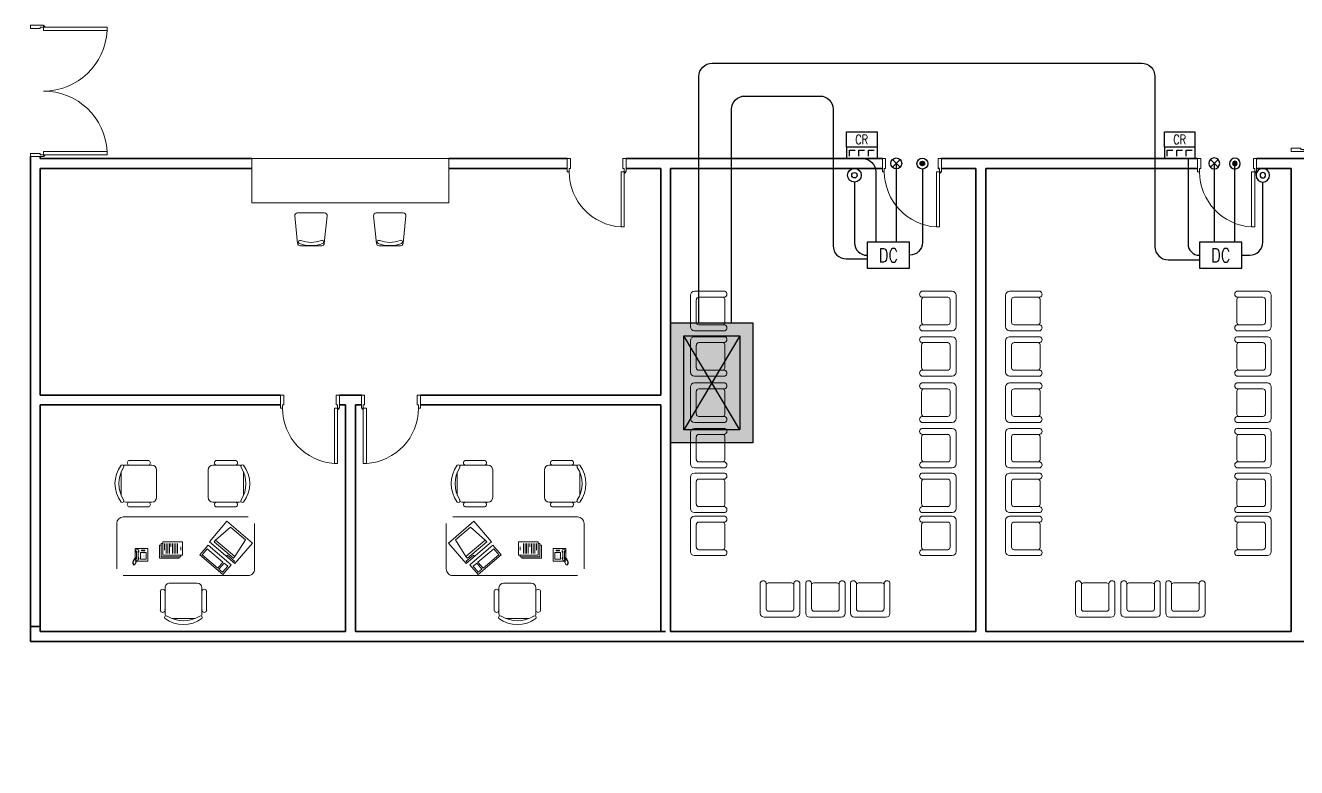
# Model space of a CAD drawing. Extents: x -59 to 582, y -1177 to 100.
# Drawn here: x 219.5 to 238.86, y -239.55 to -228.25 of the extents above; entities that cross this region are included whole.
import ezdxf
from ezdxf.enums import TextEntityAlignment as Align

# ---------------------------------------------------------------- set-up
doc = ezdxf.new("R2010")
doc.units = 0
doc.header["$LTSCALE"] = 0.15
doc.layers.get('0').update_dxf_attribs({"color": 252})
for name, color, linetype in [('0 sockets', 252, 'Continuous'), ('E680G_SEC', 40, 'Continuous'), ('E680T_SEC', 2, 'Continuous')]:
    doc.layers.add(name, color=color, linetype=linetype)
for name, color, linetype, lineweight in [('CRITICAL WIRING', 6, 'Continuous', 5), ('DOOR', 252, 'Continuous', 20), ('FUR', 252, 'Continuous', 9), ('sofa', 252, 'Continuous', 9), ('wall', 252, 'Continuous', 30)]:
    doc.layers.add(name, color=color, linetype=linetype, lineweight=lineweight)
doc.styles.add('GEN_TEXT', font='romans.shx', dxfattribs={"width": 0.8, "height": 250})
doc.styles.add('ROMAND', font='ROMAND.SHX')
doc.styles.add('ROMANS', font='ROMANS.shx', dxfattribs={"width": 0.8})
doc.styles.add('SDC-TEXT-ARB', font='sdc-arb.shx')

# ---------------------------------------------------------------- blocks, each defined once
blk = doc.blocks.new('RECTANG')
for p, q in [((1, 1), (0, 1)), ((0, 1), (0, 0)), ((1, 0), (1, 1)), ((0, 0), (1, 0))]:
    blk.add_line(p, q)
blk = doc.blocks.new('IBMAT', base_point=(61, 306))
for p, q in [((75, 307), (75, 306)), ((81, 307), (75, 307)), ((81, 306), (81, 307))]:
    blk.add_line(p, q)
at = {"xscale": 21, "yscale": 17, "zscale": 21}
blk.add_blockref('RECTANG', (61, 306), dxfattribs=at)
blk = doc.blocks.new('KEYBOARD', base_point=(60, 294))
for p, xscale, yscale, zscale in [((60, 294), 19, 8, 19), ((61, 295), 13, 5, 13), ((75, 295), 3, 5, 3)]:
    blk.add_blockref('RECTANG', p, dxfattribs=dict(xscale=xscale, yscale=yscale, zscale=zscale))
blk = doc.blocks.new('FNCOMP')
for p, q in [((-6.64, 16.23), (-8.5, 3.5)), ((6.08, 16.23), (-6.64, 16.23)), ((8, 3.5), (6.08, 16.23)), ((-8.5, 3.5), (-8.5, 2.04)), ((8, 3.5), (-8.5, 3.5)), ((-8.5, 2.04), (8, 2.04)), ((8, 2.04), (8, 3.5))]:
    blk.add_line(p, q)
at = {"xscale": 1.033846153846154, "yscale": 1.033846153846154, "zscale": 1.033846153846154}
for name, p in [('IBMAT', (-10.86, 0)), ('KEYBOARD', (-10.05, -10.5))]:
    blk.add_blockref(name, p, dxfattribs=at)
blk = doc.blocks.new('CHAIR7')
for p, q in [((0, 9), (0, -9)), ((20, 12), (3, 12)), ((5.12, 15.04), (17.88, 15.04)), ((23, -7.44), (23, 7.44)), ((3, -12), (20, -12)), ((5.12, -15), (17.88, -15))]:
    blk.add_line(p, q)
for centre, radius, start, end in [((3, 9), 3, 90, 180), ((5.56, 13.54), 1.56, 73.7398, 286.2602), ((17.44, 13.54), 1.56, 253.7398, 106.2602), ((20, 9), 3, 62.41556, 90), ((22.34, 11.12), 1.1, 53.30994, 212.02741), ((4.82, 0), 19.64, 327.57575, 32.42425), ((7, 0), 20, 323.1301, 36.8699), ((3, -9), 3, 180, 270), ((5.56, -13.5), 1.56, 73.7398, 286.2602), ((17.44, -13.5), 1.56, 253.7398, 106.2602), ((20, -9), 3, 270, 297.58444), ((22.34, -11.12), 1.1, 147.97259, 306.69006)]:
    blk.add_arc(centre, radius, start, end)
blk = doc.blocks.new('FNPHONE')
for p, q in [((-9.1, 0.22), (-9.7, 0.02)), ((-8.9, 0.62), (-9.5, 0.42)), ((-8.7, 1.02), (-9.3, 0.82)), ((-8.5, 1.42), (-9.1, 1.22)), ((-8.3, 1.82), (-8.9, 1.62)), ((-7.14, 0.56), (-7.5, -0.58)), ((-7.29, 6.54), (-7.29, 1.54)), ((-6.29, 6.54), (-6.29, 1.54)), ((-3.87, 4.85), (-3.87, 4.85)), ((-3.87, 3.91), (-3.87, 3.91)), ((-3.87, 2.97), (-3.87, 2.97)), ((-3.87, 2.03), (-3.87, 2.03)), ((-2.94, 4.85), (-2.94, 4.85)), ((-2.94, 3.91), (-2.94, 3.91)), ((-2.94, 2.97), (-2.94, 2.97)), ((-2.94, 2.03), (-2.94, 2.03)), ((-2, 4.85), (-2, 4.85)), ((-2, 3.91), (-2, 3.91)), ((-2, 2.97), (-2, 2.97)), ((-2, 2.03), (-2, 2.03)), ((-9.3, -0.18), (-9.9, -0.38)), ((-9.3, -0.58), (-9.9, -0.78)), ((-9.3, -0.98), (-9.9, -1.18)), ((-9.3, -1.38), (-9.9, -1.58)), ((-9.1, -1.78), (-9.7, -1.98)), ((-8.9, -2.18), (-9.5, -2.38)), ((-8.43, -2.46), (-9.03, -2.66)), ((-7.9, -1.98), (-8.5, -2.18)), ((-7.7, -1.58), (-8.3, -1.78)), ((-7.5, -1.18), (-8.1, -1.38)), ((-7.3, -0.78), (-7.9, -0.98))]:
    blk.add_line(p, q)
for centre, start, end in [((-6.79, 6.54), 298.49146, 241.50854), ((-6.79, 1.54), 118.49146, 61.50854)]:
    blk.add_arc(centre, 1.05, start, end)
for p, xscale, yscale, zscale in [((-8.21, 0), 8.20528234483245, 8.104073169521023, 8.20528234483245), ((-4.81, 1.25), 3.75, 4.375, 3.75), ((-4.03, 6.72), 2.03125, 0.46875, 2.03125)]:
    blk.add_blockref('RECTANG', p, dxfattribs=dict(xscale=xscale, yscale=yscale, zscale=zscale))
blk = doc.blocks.new('D90')
at = {"layer": 'DOOR'}
for points in [[(0.03, 0.2), (0.03, 1.04), (0.078, 1.04), (0.078, 0.2)], [(0.03, 0.2), (0, 0.2), (0, 0), (0.05, 0), (0.05, 0.15), (0.03, 0.15)], [(0.87, 0.2), (0.9, 0.2), (0.9, 0), (0.85, 0), (0.85, 0.15), (0.87, 0.15)]]:
    blk.add_lwpolyline(points, close=True, dxfattribs=at)
blk.add_circle((0.02, 0.21), 0.01, dxfattribs=at)
blk.add_arc((0.025, 0.197), 0.845, 0.2218, 86.3889, dxfattribs=at)
blk = doc.blocks.new('Ch01')
at = {"layer": 'FUR'}
for p, q in [((-0.499, -0.205), (-0.499, 0.207)), ((-0.455, 0.247), (-0.035, 0.205)), ((0.001, 0.165), (0.001, -0.163)), ((-0.455, -0.244), (-0.035, -0.202))]:
    blk.add_line(p, q, dxfattribs=at)
for centre, radius, start, end in [((-0.459, 0.207), 0.04, 84.2894, 180), ((-0.039, 0.165), 0.04, 0, 84.2894), ((-0.055, 0.168), 0.025, 20.5276, 200.5276), ((-0.499, 0.001), 0.449, 339.1935, 20.5276), ((-0.499, 0.001), 0.499, 339.1935, 20.5276), ((-0.056, -0.167), 0.025, 159.1935, 339.1935), ((-0.039, -0.163), 0.04, 275.7106, 0), ((-0.459, -0.205), 0.04, 180, 275.7106)]:
    blk.add_arc(centre, radius, start, end, dxfattribs=at)
blk = doc.blocks.new('ARCH')
at = {"layer": 'DOOR'}
for p, q in [((46.125, 355.955), (46.125, 355.905)), ((55.17, 355.725), (55.15, 355.725))]:
    blk.add_line(p, q, dxfattribs=at)
for points in [[(46.325, 357.875), (46.325, 357.905), (46.125, 357.905), (46.125, 357.855), (46.275, 357.855), (46.275, 357.875)], [(46.325, 357.875), (47.295, 357.875), (47.295, 357.825), (46.325, 357.825)], [(65.525, 356.014), (65.525, 355.984), (65.325, 355.984), (65.325, 356.034), (65.475, 356.034), (65.475, 356.014)], [(46.325, 355.935), (47.295, 355.935), (47.295, 355.985), (46.325, 355.985)], [(54.33, 355.675), (54.3, 355.675), (54.3, 355.875), (54.35, 355.875), (54.35, 355.725), (54.33, 355.725)], [(59.13, 355.675), (59.1, 355.675), (59.1, 355.875), (59.15, 355.875), (59.15, 355.725), (59.13, 355.725)], [(59.97, 355.675), (60, 355.675), (60, 355.875), (59.95, 355.875), (59.95, 355.725), (59.97, 355.725)], [(63.93, 355.675), (63.9, 355.675), (63.9, 355.875), (63.95, 355.875), (63.95, 355.725), (63.93, 355.725)], [(64.77, 355.675), (64.8, 355.675), (64.8, 355.875), (64.75, 355.875), (64.75, 355.725), (64.77, 355.725)], [(55.17, 355.675), (55.17, 354.835), (55.122, 354.835), (55.122, 355.675)], [(59.97, 355.675), (59.97, 354.835), (59.922, 354.835), (59.922, 355.675)], [(64.77, 355.675), (64.77, 354.835), (64.722, 354.835), (64.722, 355.675)]]:
    blk.add_lwpolyline(points, close=True, dxfattribs=at)
for points in [[(46.125, 355.955), (46.275, 355.955), (46.275, 355.935), (46.325, 355.935), (46.325, 355.905), (46.125, 355.905)], [(55.17, 355.725), (55.17, 355.675), (55.2, 355.675), (55.2, 355.875), (55.15, 355.875), (55.15, 355.725)]]:
    blk.add_lwpolyline(points, dxfattribs=at)
for centre in [(46.335, 357.885), (46.335, 355.925), (55.18, 355.665), (59.98, 355.665), (64.78, 355.665)]:
    blk.add_circle(centre, 0.01, dxfattribs=at)
for centre, radius, start, end in [((46.325, 357.875), 0.971, 270, 357.0492), ((46.325, 355.933), 0.971, 2.9508, 90), ((55.175, 355.678), 0.845, 180.2218, 266.3889), ((59.975, 355.678), 0.845, 180.2218, 266.3889), ((64.775, 355.678), 0.845, 180.2218, 266.3889)]:
    blk.add_arc(centre, radius, start, end, dxfattribs=at)
at = {"layer": 'FUR'}
for p, q in [((56.177, 353.795), (56.177, 353.315)), ((56.702, 353.855), (56.237, 353.855)), ((56.267, 353.727), (56.267, 353.382)), ((56.7, 353.765), (56.305, 353.765)), ((56.702, 353.39), (56.702, 353.72)), ((59.698, 353.855), (60.163, 353.855)), ((59.698, 353.39), (59.698, 353.72)), ((59.7, 353.765), (60.095, 353.765)), ((60.133, 353.727), (60.133, 353.382)), ((60.223, 353.795), (60.223, 353.315)), ((60.977, 353.795), (60.977, 353.315)), ((61.502, 353.855), (61.037, 353.855)), ((61.067, 353.727), (61.067, 353.382)), ((61.5, 353.765), (61.105, 353.765)), ((61.502, 353.39), (61.502, 353.72)), ((64.498, 353.855), (64.963, 353.855)), ((64.498, 353.39), (64.498, 353.72)), ((64.5, 353.765), (64.895, 353.765)), ((64.933, 353.727), (64.933, 353.382)), ((65.023, 353.795), (65.023, 353.315)), ((56.305, 353.345), (56.7, 353.345)), ((60.095, 353.345), (59.7, 353.345)), ((61.105, 353.345), (61.5, 353.345)), ((64.895, 353.345), (64.5, 353.345)), ((56.177, 353.103), (56.177, 352.623)), ((56.237, 353.255), (56.702, 353.255)), ((56.702, 353.163), (56.237, 353.163)), ((60.163, 353.255), (59.698, 353.255)), ((59.698, 353.163), (60.163, 353.163)), ((60.223, 353.103), (60.223, 352.623)), ((60.977, 353.103), (60.977, 352.623)), ((61.037, 353.255), (61.502, 353.255)), ((61.502, 353.163), (61.037, 353.163)), ((64.963, 353.255), (64.498, 353.255)), ((64.498, 353.163), (64.963, 353.163)), ((65.023, 353.103), (65.023, 352.623)), ((56.267, 353.036), (56.267, 352.691)), ((56.7, 353.073), (56.305, 353.073)), ((56.702, 352.698), (56.702, 353.028)), ((59.698, 352.698), (59.698, 353.028)), ((59.7, 353.073), (60.095, 353.073)), ((60.133, 353.036), (60.133, 352.691)), ((61.067, 353.036), (61.067, 352.691)), ((61.5, 353.073), (61.105, 353.073)), ((61.502, 352.698), (61.502, 353.028)), ((64.498, 352.698), (64.498, 353.028)), ((64.5, 353.073), (64.895, 353.073)), ((64.933, 353.036), (64.933, 352.691)), ((56.237, 352.563), (56.702, 352.563)), ((56.305, 352.653), (56.7, 352.653)), ((60.163, 352.563), (59.698, 352.563)), ((60.095, 352.653), (59.7, 352.653)), ((61.037, 352.563), (61.502, 352.563)), ((61.105, 352.653), (61.5, 352.653)), ((64.963, 352.563), (64.498, 352.563)), ((64.895, 352.653), (64.5, 352.653)), ((56.177, 352.399), (56.177, 351.919)), ((56.702, 352.459), (56.237, 352.459)), ((56.267, 352.332), (56.267, 351.987)), ((56.7, 352.369), (56.305, 352.369)), ((56.702, 351.994), (56.702, 352.324)), ((59.698, 352.459), (60.163, 352.459)), ((59.698, 351.994), (59.698, 352.324)), ((59.7, 352.369), (60.095, 352.369)), ((60.133, 352.332), (60.133, 351.987)), ((60.223, 352.399), (60.223, 351.919)), ((60.977, 352.399), (60.977, 351.919)), ((61.502, 352.459), (61.037, 352.459)), ((61.067, 352.332), (61.067, 351.987)), ((61.5, 352.369), (61.105, 352.369)), ((61.502, 351.994), (61.502, 352.324)), ((64.498, 352.459), (64.963, 352.459)), ((64.498, 351.994), (64.498, 352.324)), ((64.5, 352.369), (64.895, 352.369)), ((64.933, 352.332), (64.933, 351.987)), ((65.023, 352.399), (65.023, 351.919)), ((56.305, 351.949), (56.7, 351.949)), ((60.095, 351.949), (59.7, 351.949)), ((61.105, 351.949), (61.5, 351.949)), ((64.895, 351.949), (64.5, 351.949)), ((56.237, 351.859), (56.702, 351.859)), ((56.702, 351.767), (56.237, 351.767)), ((60.163, 351.859), (59.698, 351.859)), ((59.698, 351.767), (60.163, 351.767)), ((61.037, 351.859), (61.502, 351.859)), ((61.502, 351.767), (61.037, 351.767)), ((64.963, 351.859), (64.498, 351.859)), ((64.498, 351.767), (64.963, 351.767)), ((56.177, 351.707), (56.177, 351.227)), ((56.267, 351.64), (56.267, 351.295)), ((56.7, 351.677), (56.305, 351.677)), ((56.702, 351.302), (56.702, 351.632)), ((59.698, 351.302), (59.698, 351.632)), ((59.7, 351.677), (60.095, 351.677)), ((60.133, 351.64), (60.133, 351.295)), ((60.223, 351.707), (60.223, 351.227)), ((60.977, 351.707), (60.977, 351.227)), ((61.067, 351.64), (61.067, 351.295)), ((61.5, 351.677), (61.105, 351.677)), ((61.502, 351.302), (61.502, 351.632)), ((64.498, 351.302), (64.498, 351.632)), ((64.5, 351.677), (64.895, 351.677)), ((64.933, 351.64), (64.933, 351.295)), ((65.023, 351.707), (65.023, 351.227)), ((56.237, 351.167), (56.702, 351.167)), ((56.305, 351.257), (56.7, 351.257)), ((60.163, 351.167), (59.698, 351.167)), ((60.095, 351.257), (59.7, 351.257)), ((61.037, 351.167), (61.502, 351.167)), ((61.105, 351.257), (61.5, 351.257)), ((64.963, 351.167), (64.498, 351.167)), ((64.895, 351.257), (64.5, 351.257)), ((56.177, 351.026), (56.177, 350.546)), ((56.702, 351.086), (56.237, 351.086)), ((56.267, 350.958), (56.267, 350.613)), ((56.7, 350.996), (56.305, 350.996)), ((59.698, 351.086), (60.163, 351.086)), ((59.7, 350.996), (60.095, 350.996)), ((60.133, 350.958), (60.133, 350.613)), ((60.223, 351.026), (60.223, 350.546)), ((60.977, 351.026), (60.977, 350.546)), ((61.502, 351.086), (61.037, 351.086)), ((61.067, 350.958), (61.067, 350.613)), ((61.5, 350.996), (61.105, 350.996)), ((64.498, 351.086), (64.963, 351.086)), ((64.5, 350.996), (64.895, 350.996)), ((64.933, 350.958), (64.933, 350.613)), ((65.023, 351.026), (65.023, 350.546)), ((56.702, 350.621), (56.702, 350.951)), ((59.698, 350.621), (59.698, 350.951)), ((61.502, 350.621), (61.502, 350.951)), ((64.498, 350.621), (64.498, 350.951)), ((56.305, 350.576), (56.7, 350.576)), ((60.095, 350.576), (59.7, 350.576)), ((61.105, 350.576), (61.5, 350.576)), ((64.895, 350.576), (64.5, 350.576)), ((56.237, 350.486), (56.702, 350.486)), ((56.702, 350.43), (56.237, 350.43)), ((60.163, 350.486), (59.698, 350.486)), ((59.698, 350.43), (60.163, 350.43)), ((61.037, 350.486), (61.502, 350.486)), ((61.502, 350.43), (61.037, 350.43)), ((64.963, 350.486), (64.498, 350.486)), ((64.498, 350.43), (64.963, 350.43)), ((56.177, 350.37), (56.177, 349.89)), ((56.267, 350.303), (56.267, 349.958)), ((56.7, 350.34), (56.305, 350.34)), ((56.702, 349.965), (56.702, 350.295)), ((59.698, 349.965), (59.698, 350.295)), ((59.7, 350.34), (60.095, 350.34)), ((60.133, 350.303), (60.133, 349.958)), ((60.223, 350.37), (60.223, 349.89)), ((60.977, 350.37), (60.977, 349.89)), ((61.067, 350.303), (61.067, 349.958)), ((61.5, 350.34), (61.105, 350.34)), ((61.502, 349.965), (61.502, 350.295)), ((64.498, 349.965), (64.498, 350.295)), ((64.5, 350.34), (64.895, 350.34)), ((64.933, 350.303), (64.933, 349.958)), ((65.023, 350.37), (65.023, 349.89)), ((56.237, 349.83), (56.702, 349.83)), ((56.305, 349.92), (56.7, 349.92)), ((60.163, 349.83), (59.698, 349.83)), ((60.095, 349.92), (59.7, 349.92)), ((61.037, 349.83), (61.502, 349.83)), ((61.105, 349.92), (61.5, 349.92)), ((64.963, 349.83), (64.498, 349.83)), ((64.895, 349.92), (64.5, 349.92)), ((57.241, 349.418), (57.241, 348.953)), ((57.331, 349.416), (57.331, 349.02)), ((57.706, 349.418), (57.376, 349.418)), ((57.751, 349.02), (57.751, 349.416)), ((57.841, 348.953), (57.841, 349.418)), ((57.933, 349.418), (57.933, 348.953)), ((58.023, 349.416), (58.023, 349.02)), ((58.398, 349.418), (58.068, 349.418)), ((58.443, 349.02), (58.443, 349.416)), ((58.533, 348.953), (58.533, 349.418)), ((58.615, 349.418), (58.615, 348.953)), ((58.705, 349.416), (58.705, 349.02)), ((59.08, 349.418), (58.75, 349.418)), ((59.125, 349.02), (59.125, 349.416)), ((59.215, 348.953), (59.215, 349.418)), ((62.041, 349.418), (62.041, 348.953)), ((62.131, 349.416), (62.131, 349.02)), ((62.506, 349.418), (62.176, 349.418)), ((62.551, 349.02), (62.551, 349.416)), ((62.641, 348.953), (62.641, 349.418)), ((62.733, 349.418), (62.733, 348.953)), ((62.823, 349.416), (62.823, 349.02)), ((63.198, 349.418), (62.868, 349.418)), ((63.243, 349.02), (63.243, 349.416)), ((63.333, 348.953), (63.333, 349.418)), ((63.415, 349.418), (63.415, 348.953)), ((63.505, 349.416), (63.505, 349.02)), ((63.88, 349.418), (63.55, 349.418)), ((63.925, 349.02), (63.925, 349.416)), ((64.015, 348.953), (64.015, 349.418)), ((57.301, 348.893), (57.781, 348.893)), ((57.369, 348.983), (57.714, 348.983)), ((57.993, 348.893), (58.473, 348.893)), ((58.061, 348.983), (58.406, 348.983)), ((58.675, 348.893), (59.155, 348.893)), ((58.742, 348.983), (59.087, 348.983)), ((62.101, 348.893), (62.581, 348.893)), ((62.169, 348.983), (62.514, 348.983)), ((62.793, 348.893), (63.273, 348.893)), ((62.861, 348.983), (63.206, 348.983)), ((63.475, 348.893), (63.955, 348.893)), ((63.542, 348.983), (63.887, 348.983))]:
    blk.add_line(p, q, dxfattribs=at)
for centre, major_axis, start_param, end_param in [((56.237, 353.795), (0.0424, 0.0424), 0.785398, 2.356194), ((56.305, 353.727), (-0.0265, 0.0265), -0.785398, 0.785398), ((56.642, 353.72), (-0.0424, 0.0424), 3.926991, 4.775053), ((56.685, 353.81), (-0.0339, 0.0339), 2.685296, 5.122584), ((61.037, 353.795), (0.0424, 0.0424), 0.785398, 2.356194), ((61.105, 353.727), (-0.0265, 0.0265), -0.785398, 0.785398), ((61.442, 353.72), (-0.0424, 0.0424), 3.926991, 4.775053), ((61.485, 353.81), (-0.0339, 0.0339), 2.685296, 5.122584), ((56.237, 353.315), (-0.0424, 0.0424), 0.785398, 2.356194), ((56.305, 353.382), (0.0265, 0.0265), 2.356194, 3.926991), ((56.642, 353.39), (0.0424, 0.0424), 4.649725, 5.497787), ((56.685, 353.3), (0.0339, 0.0339), 4.302194, 6.739482), ((61.037, 353.315), (-0.0424, 0.0424), 0.785398, 2.356194), ((61.105, 353.382), (0.0265, 0.0265), 2.356194, 3.926991), ((61.442, 353.39), (0.0424, 0.0424), 4.649725, 5.497787), ((61.485, 353.3), (0.0339, 0.0339), 4.302194, 6.739482), ((56.237, 353.103), (0.0424, 0.0424), 0.785398, 2.356194), ((56.685, 353.119), (-0.0339, 0.0339), 2.685296, 5.122584), ((61.037, 353.103), (0.0424, 0.0424), 0.785398, 2.356194), ((61.485, 353.119), (-0.0339, 0.0339), 2.685296, 5.122584), ((56.305, 353.036), (-0.0265, 0.0265), -0.785398, 0.785398), ((56.642, 353.028), (-0.0424, 0.0424), 3.926991, 4.775053), ((61.105, 353.036), (-0.0265, 0.0265), -0.785398, 0.785398), ((61.442, 353.028), (-0.0424, 0.0424), 3.926991, 4.775053), ((56.642, 352.698), (0.0424, 0.0424), 4.649725, 5.497787), ((61.442, 352.698), (0.0424, 0.0424), 4.649725, 5.497787), ((56.237, 352.623), (-0.0424, 0.0424), 0.785398, 2.356194), ((56.305, 352.691), (0.0265, 0.0265), 2.356194, 3.926991), ((56.685, 352.608), (0.0339, 0.0339), 4.302194, 6.739482), ((61.037, 352.623), (-0.0424, 0.0424), 0.785398, 2.356194), ((61.105, 352.691), (0.0265, 0.0265), 2.356194, 3.926991), ((61.485, 352.608), (0.0339, 0.0339), 4.302194, 6.739482), ((56.237, 352.399), (0.0424, 0.0424), 0.785398, 2.356194), ((56.305, 352.332), (-0.0265, 0.0265), -0.785398, 0.785398), ((56.642, 352.324), (-0.0424, 0.0424), 3.926991, 4.775053), ((56.685, 352.415), (-0.0339, 0.0339), 2.685296, 5.122584), ((61.037, 352.399), (0.0424, 0.0424), 0.785398, 2.356194), ((61.105, 352.332), (-0.0265, 0.0265), -0.785398, 0.785398), ((61.442, 352.324), (-0.0424, 0.0424), 3.926991, 4.775053), ((61.485, 352.415), (-0.0339, 0.0339), 2.685296, 5.122584), ((56.305, 351.987), (0.0265, 0.0265), 2.356194, 3.926991), ((56.642, 351.994), (0.0424, 0.0424), 4.649725, 5.497787), ((56.685, 351.904), (0.0339, 0.0339), 4.302194, 6.739482), ((61.105, 351.987), (0.0265, 0.0265), 2.356194, 3.926991), ((61.442, 351.994), (0.0424, 0.0424), 4.649725, 5.497787), ((61.485, 351.904), (0.0339, 0.0339), 4.302194, 6.739482), ((56.237, 351.919), (-0.0424, 0.0424), 0.785398, 2.356194), ((56.237, 351.707), (0.0424, 0.0424), 0.785398, 2.356194), ((56.685, 351.723), (-0.0339, 0.0339), 2.685296, 5.122584), ((61.037, 351.919), (-0.0424, 0.0424), 0.785398, 2.356194), ((61.037, 351.707), (0.0424, 0.0424), 0.785398, 2.356194), ((61.485, 351.723), (-0.0339, 0.0339), 2.685296, 5.122584), ((56.305, 351.64), (-0.0265, 0.0265), -0.785398, 0.785398), ((56.642, 351.632), (-0.0424, 0.0424), 3.926991, 4.775053), ((61.105, 351.64), (-0.0265, 0.0265), -0.785398, 0.785398), ((61.442, 351.632), (-0.0424, 0.0424), 3.926991, 4.775053), ((56.237, 351.227), (-0.0424, 0.0424), 0.785398, 2.356194), ((56.305, 351.295), (0.0265, 0.0265), 2.356194, 3.926991), ((56.642, 351.302), (0.0424, 0.0424), 4.649725, 5.497787), ((56.685, 351.212), (0.0339, 0.0339), 4.302194, 6.739482), ((61.037, 351.227), (-0.0424, 0.0424), 0.785398, 2.356194), ((61.105, 351.295), (0.0265, 0.0265), 2.356194, 3.926991), ((61.442, 351.302), (0.0424, 0.0424), 4.649725, 5.497787), ((61.485, 351.212), (0.0339, 0.0339), 4.302194, 6.739482), ((56.237, 351.026), (0.0424, 0.0424), 0.785398, 2.356194), ((56.305, 350.958), (-0.0265, 0.0265), -0.785398, 0.785398), ((56.642, 350.951), (-0.0424, 0.0424), 3.926991, 4.775053), ((56.685, 351.041), (-0.0339, 0.0339), 2.685296, 5.122584), ((61.037, 351.026), (0.0424, 0.0424), 0.785398, 2.356194), ((61.105, 350.958), (-0.0265, 0.0265), -0.785398, 0.785398), ((61.442, 350.951), (-0.0424, 0.0424), 3.926991, 4.775053), ((61.485, 351.041), (-0.0339, 0.0339), 2.685296, 5.122584), ((56.305, 350.613), (0.0265, 0.0265), 2.356194, 3.926991), ((56.642, 350.621), (0.0424, 0.0424), 4.649725, 5.497787), ((56.685, 350.53), (0.0339, 0.0339), 4.302194, 6.739482), ((61.105, 350.613), (0.0265, 0.0265), 2.356194, 3.926991), ((61.442, 350.621), (0.0424, 0.0424), 4.649725, 5.497787), ((61.485, 350.53), (0.0339, 0.0339), 4.302194, 6.739482), ((56.237, 350.546), (-0.0424, 0.0424), 0.785398, 2.356194), ((56.237, 350.37), (0.0424, 0.0424), 0.785398, 2.356194), ((56.685, 350.385), (-0.0339, 0.0339), 2.685296, 5.122584), ((61.037, 350.546), (-0.0424, 0.0424), 0.785398, 2.356194), ((61.037, 350.37), (0.0424, 0.0424), 0.785398, 2.356194), ((61.485, 350.385), (-0.0339, 0.0339), 2.685296, 5.122584), ((56.305, 350.303), (-0.0265, 0.0265), -0.785398, 0.785398), ((56.642, 350.295), (-0.0424, 0.0424), 3.926991, 4.775053), ((61.105, 350.303), (-0.0265, 0.0265), -0.785398, 0.785398), ((61.442, 350.295), (-0.0424, 0.0424), 3.926991, 4.775053), ((56.237, 349.89), (-0.0424, 0.0424), 0.785398, 2.356194), ((56.305, 349.958), (0.0265, 0.0265), 2.356194, 3.926991), ((56.642, 349.965), (0.0424, 0.0424), 4.649725, 5.497787), ((56.685, 349.875), (0.0339, 0.0339), 4.302194, 6.739482), ((61.037, 349.89), (-0.0424, 0.0424), 0.785398, 2.356194), ((61.105, 349.958), (0.0265, 0.0265), 2.356194, 3.926991), ((61.442, 349.965), (0.0424, 0.0424), 4.649725, 5.497787), ((61.485, 349.875), (0.0339, 0.0339), 4.302194, 6.739482), ((57.286, 349.4), (0.0339, 0.0339), 5.826889, 8.264177), ((57.376, 349.358), (0.0424, 0.0424), 0.785398, 1.63346), ((57.706, 349.358), (-0.0424, 0.0424), 4.649725, 5.497787), ((57.797, 349.4), (-0.0339, 0.0339), 4.302194, 6.739482), ((57.978, 349.4), (0.0339, 0.0339), 5.826889, 8.264177), ((58.068, 349.358), (0.0424, 0.0424), 0.785398, 1.63346), ((58.398, 349.358), (-0.0424, 0.0424), 4.649725, 5.497787), ((58.488, 349.4), (-0.0339, 0.0339), 4.302194, 6.739482), ((58.659, 349.4), (0.0339, 0.0339), 5.826889, 8.264177), ((58.75, 349.358), (0.0424, 0.0424), 0.785398, 1.63346), ((59.08, 349.358), (-0.0424, 0.0424), 4.649725, 5.497787), ((59.17, 349.4), (-0.0339, 0.0339), 4.302194, 6.739482), ((62.086, 349.4), (0.0339, 0.0339), 5.826889, 8.264177), ((62.176, 349.358), (0.0424, 0.0424), 0.785398, 1.63346), ((62.506, 349.358), (-0.0424, 0.0424), 4.649725, 5.497787), ((62.597, 349.4), (-0.0339, 0.0339), 4.302194, 6.739482), ((62.778, 349.4), (0.0339, 0.0339), 5.826889, 8.264177), ((62.868, 349.358), (0.0424, 0.0424), 0.785398, 1.63346), ((63.198, 349.358), (-0.0424, 0.0424), 4.649725, 5.497787), ((63.288, 349.4), (-0.0339, 0.0339), 4.302194, 6.739482), ((63.459, 349.4), (0.0339, 0.0339), 5.826889, 8.264177), ((63.55, 349.358), (0.0424, 0.0424), 0.785398, 1.63346), ((63.88, 349.358), (-0.0424, 0.0424), 4.649725, 5.497787), ((63.97, 349.4), (-0.0339, 0.0339), 4.302194, 6.739482), ((57.369, 349.02), (0.0265, 0.0265), 2.356194, 3.926991), ((57.714, 349.02), (-0.0265, 0.0265), 2.356194, 3.926991), ((58.061, 349.02), (0.0265, 0.0265), 2.356194, 3.926991), ((58.406, 349.02), (-0.0265, 0.0265), 2.356194, 3.926991), ((58.742, 349.02), (0.0265, 0.0265), 2.356194, 3.926991), ((59.087, 349.02), (-0.0265, 0.0265), 2.356194, 3.926991), ((62.169, 349.02), (0.0265, 0.0265), 2.356194, 3.926991), ((62.514, 349.02), (-0.0265, 0.0265), 2.356194, 3.926991), ((62.861, 349.02), (0.0265, 0.0265), 2.356194, 3.926991), ((63.206, 349.02), (-0.0265, 0.0265), 2.356194, 3.926991), ((63.542, 349.02), (0.0265, 0.0265), 2.356194, 3.926991), ((63.887, 349.02), (-0.0265, 0.0265), 2.356194, 3.926991), ((57.301, 348.953), (-0.0424, 0.0424), 0.785398, 2.356194), ((57.781, 348.953), (0.0424, 0.0424), 3.926991, 5.497787), ((57.993, 348.953), (-0.0424, 0.0424), 0.785398, 2.356194), ((58.473, 348.953), (0.0424, 0.0424), 3.926991, 5.497787), ((58.675, 348.953), (-0.0424, 0.0424), 0.785398, 2.356194), ((59.155, 348.953), (0.0424, 0.0424), 3.926991, 5.497787), ((62.101, 348.953), (-0.0424, 0.0424), 0.785398, 2.356194), ((62.581, 348.953), (0.0424, 0.0424), 3.926991, 5.497787), ((62.793, 348.953), (-0.0424, 0.0424), 0.785398, 2.356194), ((63.273, 348.953), (0.0424, 0.0424), 3.926991, 5.497787), ((63.475, 348.953), (-0.0424, 0.0424), 0.785398, 2.356194), ((63.955, 348.953), (0.0424, 0.0424), 3.926991, 5.497787)]:
    blk.add_ellipse(centre, major_axis=major_axis, ratio=1, start_param=start_param, end_param=end_param, dxfattribs=at)
at = {"layer": 'FUR', "extrusion": (0, 0, -1)}
for centre, major_axis, start_param, end_param in [((59.715, 353.81), (0.0339, 0.0339), 2.685296, 5.122584), ((59.758, 353.72), (0.0424, 0.0424), 3.926991, 4.775053), ((60.095, 353.727), (0.0265, 0.0265), -0.785398, 0.785398), ((60.163, 353.795), (-0.0424, 0.0424), 0.785398, 2.356194), ((64.515, 353.81), (0.0339, 0.0339), 2.685296, 5.122584), ((64.558, 353.72), (0.0424, 0.0424), 3.926991, 4.775053), ((64.895, 353.727), (0.0265, 0.0265), -0.785398, 0.785398), ((64.963, 353.795), (-0.0424, 0.0424), 0.785398, 2.356194), ((59.715, 353.3), (-0.0339, 0.0339), 4.302194, 6.739482), ((59.758, 353.39), (-0.0424, 0.0424), 4.649725, 5.497787), ((60.095, 353.382), (-0.0265, 0.0265), 2.356194, 3.926991), ((60.163, 353.315), (0.0424, 0.0424), 0.785398, 2.356194), ((64.515, 353.3), (-0.0339, 0.0339), 4.302194, 6.739482), ((64.558, 353.39), (-0.0424, 0.0424), 4.649725, 5.497787), ((64.895, 353.382), (-0.0265, 0.0265), 2.356194, 3.926991), ((64.963, 353.315), (0.0424, 0.0424), 0.785398, 2.356194), ((59.715, 353.119), (0.0339, 0.0339), 2.685296, 5.122584), ((60.163, 353.103), (-0.0424, 0.0424), 0.785398, 2.356194), ((64.515, 353.119), (0.0339, 0.0339), 2.685296, 5.122584), ((64.963, 353.103), (-0.0424, 0.0424), 0.785398, 2.356194), ((59.758, 353.028), (0.0424, 0.0424), 3.926991, 4.775053), ((60.095, 353.036), (0.0265, 0.0265), -0.785398, 0.785398), ((64.558, 353.028), (0.0424, 0.0424), 3.926991, 4.775053), ((64.895, 353.036), (0.0265, 0.0265), -0.785398, 0.785398), ((59.758, 352.698), (-0.0424, 0.0424), 4.649725, 5.497787), ((64.558, 352.698), (-0.0424, 0.0424), 4.649725, 5.497787), ((59.715, 352.608), (-0.0339, 0.0339), 4.302194, 6.739482), ((60.095, 352.691), (-0.0265, 0.0265), 2.356194, 3.926991), ((60.163, 352.623), (0.0424, 0.0424), 0.785398, 2.356194), ((64.515, 352.608), (-0.0339, 0.0339), 4.302194, 6.739482), ((64.895, 352.691), (-0.0265, 0.0265), 2.356194, 3.926991), ((64.963, 352.623), (0.0424, 0.0424), 0.785398, 2.356194), ((59.715, 352.415), (0.0339, 0.0339), 2.685296, 5.122584), ((59.758, 352.324), (0.0424, 0.0424), 3.926991, 4.775053), ((60.095, 352.332), (0.0265, 0.0265), -0.785398, 0.785398), ((60.163, 352.399), (-0.0424, 0.0424), 0.785398, 2.356194), ((64.515, 352.415), (0.0339, 0.0339), 2.685296, 5.122584), ((64.558, 352.324), (0.0424, 0.0424), 3.926991, 4.775053), ((64.895, 352.332), (0.0265, 0.0265), -0.785398, 0.785398), ((64.963, 352.399), (-0.0424, 0.0424), 0.785398, 2.356194), ((59.715, 351.904), (-0.0339, 0.0339), 4.302194, 6.739482), ((59.758, 351.994), (-0.0424, 0.0424), 4.649725, 5.497787), ((60.095, 351.987), (-0.0265, 0.0265), 2.356194, 3.926991), ((64.515, 351.904), (-0.0339, 0.0339), 4.302194, 6.739482), ((64.558, 351.994), (-0.0424, 0.0424), 4.649725, 5.497787), ((64.895, 351.987), (-0.0265, 0.0265), 2.356194, 3.926991), ((59.715, 351.723), (0.0339, 0.0339), 2.685296, 5.122584), ((60.163, 351.919), (0.0424, 0.0424), 0.785398, 2.356194), ((60.163, 351.707), (-0.0424, 0.0424), 0.785398, 2.356194), ((64.515, 351.723), (0.0339, 0.0339), 2.685296, 5.122584), ((64.963, 351.919), (0.0424, 0.0424), 0.785398, 2.356194), ((64.963, 351.707), (-0.0424, 0.0424), 0.785398, 2.356194), ((59.758, 351.632), (0.0424, 0.0424), 3.926991, 4.775053), ((60.095, 351.64), (0.0265, 0.0265), -0.785398, 0.785398), ((64.558, 351.632), (0.0424, 0.0424), 3.926991, 4.775053), ((64.895, 351.64), (0.0265, 0.0265), -0.785398, 0.785398), ((59.715, 351.212), (-0.0339, 0.0339), 4.302194, 6.739482), ((59.758, 351.302), (-0.0424, 0.0424), 4.649725, 5.497787), ((60.095, 351.295), (-0.0265, 0.0265), 2.356194, 3.926991), ((60.163, 351.227), (0.0424, 0.0424), 0.785398, 2.356194), ((64.515, 351.212), (-0.0339, 0.0339), 4.302194, 6.739482), ((64.558, 351.302), (-0.0424, 0.0424), 4.649725, 5.497787), ((64.895, 351.295), (-0.0265, 0.0265), 2.356194, 3.926991), ((64.963, 351.227), (0.0424, 0.0424), 0.785398, 2.356194), ((59.715, 351.041), (0.0339, 0.0339), 2.685296, 5.122584), ((59.758, 350.951), (0.0424, 0.0424), 3.926991, 4.775053), ((60.095, 350.958), (0.0265, 0.0265), -0.785398, 0.785398), ((60.163, 351.026), (-0.0424, 0.0424), 0.785398, 2.356194), ((64.515, 351.041), (0.0339, 0.0339), 2.685296, 5.122584), ((64.558, 350.951), (0.0424, 0.0424), 3.926991, 4.775053), ((64.895, 350.958), (0.0265, 0.0265), -0.785398, 0.785398), ((64.963, 351.026), (-0.0424, 0.0424), 0.785398, 2.356194), ((59.715, 350.53), (-0.0339, 0.0339), 4.302194, 6.739482), ((59.758, 350.621), (-0.0424, 0.0424), 4.649725, 5.497787), ((60.095, 350.613), (-0.0265, 0.0265), 2.356194, 3.926991), ((64.515, 350.53), (-0.0339, 0.0339), 4.302194, 6.739482), ((64.558, 350.621), (-0.0424, 0.0424), 4.649725, 5.497787), ((64.895, 350.613), (-0.0265, 0.0265), 2.356194, 3.926991), ((59.715, 350.385), (0.0339, 0.0339), 2.685296, 5.122584), ((60.163, 350.546), (0.0424, 0.0424), 0.785398, 2.356194), ((60.163, 350.37), (-0.0424, 0.0424), 0.785398, 2.356194), ((64.515, 350.385), (0.0339, 0.0339), 2.685296, 5.122584), ((64.963, 350.546), (0.0424, 0.0424), 0.785398, 2.356194), ((64.963, 350.37), (-0.0424, 0.0424), 0.785398, 2.356194), ((59.758, 350.295), (0.0424, 0.0424), 3.926991, 4.775053), ((60.095, 350.303), (0.0265, 0.0265), -0.785398, 0.785398), ((64.558, 350.295), (0.0424, 0.0424), 3.926991, 4.775053), ((64.895, 350.303), (0.0265, 0.0265), -0.785398, 0.785398), ((59.715, 349.875), (-0.0339, 0.0339), 4.302194, 6.739482), ((59.758, 349.965), (-0.0424, 0.0424), 4.649725, 5.497787), ((60.095, 349.958), (-0.0265, 0.0265), 2.356194, 3.926991), ((60.163, 349.89), (0.0424, 0.0424), 0.785398, 2.356194), ((64.515, 349.875), (-0.0339, 0.0339), 4.302194, 6.739482), ((64.558, 349.965), (-0.0424, 0.0424), 4.649725, 5.497787), ((64.895, 349.958), (-0.0265, 0.0265), 2.356194, 3.926991), ((64.963, 349.89), (0.0424, 0.0424), 0.785398, 2.356194)]:
    blk.add_ellipse(centre, major_axis=major_axis, ratio=1, start_param=start_param, end_param=end_param, dxfattribs=at)
at = {"layer": 'sofa'}
for p, q in [((49.5, 355.875), (52.5, 355.875)), ((49.5, 355.2), (49.5, 355.875)), ((52.5, 355.875), (52.5, 355.2)), ((49.5, 355.2), (52.5, 355.2)), ((49.441, 350.421), (47.541, 350.421)), ((52.559, 350.421), (54.459, 350.421)), ((47.441, 350.321), (47.441, 349.627)), ((54.559, 350.321), (54.559, 349.627))]:
    blk.add_line(p, q, dxfattribs=at)
for points in [[(47.541, 349.527), (49.441, 349.527, 0.414214), (49.541, 349.627), (49.541, 350.321)], [(54.459, 349.527), (52.559, 349.527, -0.414214), (52.459, 349.627), (52.459, 350.321)]]:
    blk.add_lwpolyline(points, format="xyb", dxfattribs=at)
for points in [[(48.117, 349.989), (48.092, 349.989), (48.092, 349.789), (48.392, 349.789), (48.392, 349.814)], [(48.142, 350.014), (48.117, 350.014), (48.117, 349.814), (48.417, 349.814), (48.417, 349.839)], [(48.442, 350.039), (48.142, 350.039), (48.142, 349.839), (48.442, 349.839), (48.442, 350.039)], [(48.167, 350.014), (48.167, 349.914)], [(48.192, 350.014), (48.192, 349.864)], [(48.217, 350.014), (48.217, 349.864)], [(48.242, 350.014), (48.242, 349.864)], [(48.267, 350.014), (48.267, 349.964)], [(48.292, 350.014), (48.292, 349.864)], [(48.317, 350.014), (48.317, 349.864)], [(48.342, 350.014), (48.342, 349.864)], [(48.367, 350.014), (48.367, 349.864)], [(53.558, 350.039), (53.858, 350.039), (53.858, 349.839), (53.558, 349.839), (53.558, 350.039)], [(53.858, 350.014), (53.883, 350.014), (53.883, 349.814), (53.583, 349.814), (53.583, 349.839)], [(53.883, 349.989), (53.908, 349.989), (53.908, 349.789), (53.608, 349.789), (53.608, 349.814)], [(53.633, 350.014), (53.633, 349.864)], [(53.658, 350.014), (53.658, 349.864)], [(53.683, 350.014), (53.683, 349.864)], [(53.708, 350.014), (53.708, 349.864)], [(53.733, 350.014), (53.733, 349.964)], [(53.758, 350.014), (53.758, 349.864)], [(53.783, 350.014), (53.783, 349.864)], [(53.808, 350.014), (53.808, 349.864)], [(53.833, 350.014), (53.833, 349.914)], [(48.417, 349.964), (48.417, 349.914)], [(53.583, 349.964), (53.583, 349.914)]]:
    blk.add_lwpolyline(points, dxfattribs=at)
for centre, start, end in [((47.541, 350.321), 90, 180), ((54.459, 350.321), 0, 90)]:
    blk.add_arc(centre, 0.1, start, end, dxfattribs=at)
at = {"layer": 'wall'}
for p, q in [((46.125, 355.905), (46.125, 355.2)), ((46.275, 355.905), (46.275, 355.875)), ((49.5, 355.875), (46.275, 355.875)), ((54.3, 355.875), (52.5, 355.875)), ((55.8, 355.875), (55.2, 355.875)), ((59.1, 355.875), (55.8, 355.875)), ((63.9, 355.875), (60, 355.875)), ((65.325, 355.875), (64.8, 355.875)), ((72.25, 355.875), (65.325, 355.875)), ((49.5, 355.725), (46.275, 355.725)), ((46.275, 355.725), (46.275, 352.275)), ((54.3, 355.725), (52.5, 355.725)), ((55.725, 355.725), (55.2, 355.725)), ((55.725, 355.725), (55.725, 352.275)), ((59.1, 355.725), (55.875, 355.725)), ((55.875, 355.725), (55.875, 348.675)), ((59.97, 355.725), (59.95, 355.725)), ((60.525, 355.725), (60, 355.725)), ((60.525, 355.725), (60.525, 348.675)), ((60.675, 355.725), (60.675, 348.675)), ((63.9, 355.725), (60.675, 355.725)), ((65.325, 355.725), (64.8, 355.725)), ((65.325, 348.675), (65.325, 355.725)), ((46.125, 355.275), (46.125, 348.525)), ((55.875, 355.125), (55.875, 348.675)), ((49.934, 352.275), (46.275, 352.275)), ((46.275, 352.125), (46.275, 348.675)), ((49.934, 352.125), (46.275, 352.125)), ((51.166, 352.275), (50.834, 352.275)), ((50.925, 352.125), (50.834, 352.125)), ((50.925, 352.125), (50.925, 348.675)), ((51.075, 352.125), (51.075, 348.675)), ((51.166, 352.125), (51.075, 352.125)), ((55.725, 352.275), (52.066, 352.275)), ((55.725, 352.125), (52.066, 352.125)), ((55.725, 352.125), (55.725, 348.675)), ((46.275, 348.75), (46.125, 348.75)), ((46.275, 348.675), (50.925, 348.675)), ((51.075, 348.675), (55.8, 348.675)), ((60.525, 348.675), (55.875, 348.675)), ((60.525, 348.675), (55.875, 348.675)), ((60.525, 348.675), (55.875, 348.675)), ((56.351, 348.675), (55.875, 348.675)), ((56.351, 348.675), (55.875, 348.675)), ((58.725, 348.675), (56.351, 348.675)), ((57.904, 348.675), (59.42, 348.675)), ((60.525, 348.675), (58.301, 348.675)), ((60.525, 348.675), (58.725, 348.675)), ((60.525, 348.675), (58.875, 348.675)), ((59.42, 348.675), (60.525, 348.675)), ((65.325, 348.675), (60.675, 348.675)), ((65.325, 348.675), (60.675, 348.675)), ((65.325, 348.675), (60.675, 348.675)), ((65.325, 348.675), (60.675, 348.675)), ((63.075, 348.675), (60.675, 348.675)), ((63.075, 348.675), (60.675, 348.675)), ((60.675, 348.675), (61.115, 348.675)), ((46.125, 348.525), (55.8, 348.525)), ((55.725, 348.525), (55.65, 348.525)), ((55.725, 348.525), (55.65, 348.525)), ((55.725, 348.525), (55.65, 348.525)), ((82.275, 348.525), (55.724, 348.525)), ((65.4, 348.525), (55.724, 348.525)), ((65.325, 348.525), (55.724, 348.525)), ((57.8, 348.525), (55.724, 348.525))]:
    blk.add_line(p, q, dxfattribs=at)
at = {"layer": 'DOOR', "rotation": 180}
blk.add_blockref('D90', (50.834, 352.275), dxfattribs=at)
at = {"layer": 'DOOR', "xscale": -1, "rotation": 180}
blk.add_blockref('D90', (51.166, 352.275), dxfattribs=at)
at = {"layer": 'sofa', "yscale": 0.0234375, "zscale": 0.0234375}
for name, p, xscale in [('CHAIR7', (48.047, 350.926), -0.0234375), ('CHAIR7', (48.834, 350.926), 0.0234375), ('CHAIR7', (53.166, 350.926), -0.0234375), ('CHAIR7', (53.953, 350.926), 0.0234375), ('FNPHONE', (47.913, 349.747), 0.0234375), ('FNPHONE', (54.087, 349.747), -0.0234375)]:
    blk.add_blockref(name, p, dxfattribs=dict(at, xscale=xscale))
at = {"layer": 'sofa'}
for name, p, xscale, yscale, zscale, rotation in [('FNCOMP', (49.045, 349.875), 0.02343749999997079, 0.02343749999997079, 0.02343749999997079, 319.3987053547845), ('FNCOMP', (52.955, 349.875), -0.02343749999997079, 0.0234375, 0.0234375, 40.60129464521547), ('CHAIR7', (48.457, 349.412), 0.0234375, 0.0234375, 0.0234375, 270), ('CHAIR7', (53.543, 349.412), -0.0234375, 0.0234375, 0.0234375, 90)]:
    blk.add_blockref(name, p, dxfattribs=dict(at, xscale=xscale, yscale=yscale, zscale=zscale, rotation=rotation))
at = {"layer": 'wall', "xscale": -1, "rotation": 90}
for p in [(50.4, 354.55), (51.6, 354.55)]:
    blk.add_blockref('Ch01', p, dxfattribs=at)
blk = doc.blocks.new('ES-dc')
at = {"layer": 'E680G_SEC', "linetype": 'Continuous'}
blk.add_lwpolyline([(-3.9, -2.4), (3.9, -2.4), (3.9, 2.4), (-3.9, 2.4)], close=True, dxfattribs=at)
at = {"layer": 'E680T_SEC', "style": 'GEN_TEXT', "width": 0.8, "flags": 8}
blk.add_attdef('DC', text='', height=2.5, dxfattribs=at).set_placement((0, 0), align=Align.MIDDLE)
blk = doc.blocks.new('ES-crk')
at = {"color": 3}
for p, q in [((-4, 3), (-4, 7)), ((-4, 7), (4, 7)), ((4, 7), (4, 3)), ((4, 3), (-4, 3)), ((-4, 3), (-4, 0)), ((-4, 0), (4, 0)), ((-3.25, 0.68), (-3.25, 2.18)), ((-3.25, 2.18), (-1.75, 2.18)), ((-0.75, 0.68), (-0.75, 2.18)), ((-0.75, 2.18), (0.75, 2.18)), ((1.75, 0.68), (1.75, 2.18)), ((1.75, 2.18), (3.25, 2.18)), ((4, 3), (4, 0))]:
    blk.add_line(p, q, dxfattribs=at)
at = {"layer": 'E680T_SEC', "color": 3, "style": 'ROMANS', "width": 0.75}
blk.add_text('CR', height=2.5, dxfattribs=at).set_placement((0, 5), align=Align.MIDDLE_CENTER)
blk = doc.blocks.new('ES-dru')
at = {"color": 3}
for radius in [2.5, 1]:
    blk.add_circle((0, 2.5), radius, dxfattribs=at)
blk = doc.blocks.new('ES-mdl')
at = {"color": 2}
for p, q in [((1.41, 0.59), (-1.41, 3.41)), ((-1.41, 0.59), (1.41, 3.41))]:
    blk.add_line(p, q, dxfattribs=at)
blk.add_circle((0, 2), 2, dxfattribs=at)
blk = doc.blocks.new('ML')
at = {"layer": 'E680G_SEC', "lineweight": 0, "xscale": 100, "yscale": 100, "zscale": 100}
blk.add_blockref('ES-mdl', (92178, 46802), dxfattribs=at)
at = {"layer": 'CRITICAL WIRING', "color": 2, "style": 'SDC-TEXT-ARB'}
blk.add_attdef('ML', (92431, 46839), '', height=160, dxfattribs=at)
blk = doc.blocks.new('DOOR CONTACT')
h = blk.add_hatch(color=2)
h.dxf.hatch_style = 1
h.paths.add_polyline_path([(38.25, 273.11, 1), (34.95, 273.11, 1)])
at = {"color": 2}
for radius in [4, 1.65]:
    blk.add_circle((36.6, 273.11), radius, dxfattribs=at)
blk = doc.blocks.new('DC')
at = {"xscale": 50, "yscale": 50, "zscale": 50}
blk.add_blockref('DOOR CONTACT', (90291, 34327), dxfattribs=at)
at = {"layer": 'CRITICAL WIRING', "color": 2, "style": 'SDC-TEXT-ARB'}
blk.add_attdef('DC', (92368, 47784), '', height=157, dxfattribs=at)
blk = doc.blocks.new('SS')
h = blk.add_hatch(color=2)
h.dxf.hatch_style = 1
h.paths.add_polyline_path([(0.626, 0.914), (-0.626, 0.914), (-0.626, -0.914), (0.626, -0.914)])
h.paths.add_polyline_path([(0.426, -0.714), (-0.426, -0.714), (-0.426, 0.714), (0.426, 0.714)], flags=16)
h = blk.add_hatch(color=5)
h.dxf.hatch_style = 1
h.paths.add_polyline_path([(0.426, 0.714), (-0.426, 0.714), (0, 0)])
h.paths.add_polyline_path([(0, 0), (-0.426, -0.714), (0.426, -0.714)])
h = blk.add_hatch(color=1)
h.dxf.hatch_style = 1
h.paths.add_polyline_path([(0.426, 0.714), (0, 0), (0.426, -0.714)])
h.paths.add_polyline_path([(-0.426, 0.714), (-0.426, -0.714), (0, 0)])
at = {"layer": '0 sockets', "color": 4}
for points in [[(-0.626, 0.914), (0.626, 0.914), (0.626, -0.914), (-0.626, -0.914)], [(-0.426, 0.714), (0.426, 0.714), (0.426, -0.714), (-0.426, -0.714)]]:
    blk.add_lwpolyline(points, close=True, dxfattribs=at)
at = {"layer": '0 sockets', "color": 6}
for points in [[(0.426, 0.714), (-0.426, -0.714)], [(0.426, -0.714), (-0.426, 0.714)]]:
    blk.add_lwpolyline(points, dxfattribs=at)
blk = doc.blocks.new('WQ')
h = blk.add_hatch(color=6)
h.dxf.hatch_style = 1
h.paths.add_polyline_path([(-126.091, 5), (-126.091, -169.521), (126.091, -169.521), (126.091, 5)])
h.paths.add_polyline_path([(121.091, 0), (121.091, -164.521), (-121.091, -164.521), (-121.091, 0)], flags=16)
at = {"layer": '0 sockets', "color": 3, "style": 'ROMAND'}
blk.add_attdef('ACCESS_CONTROL', (-48.663, 7.622), '', height=7.973, dxfattribs=at)

msp = doc.modelspace()

# ---------------------------------------------------------------- linework, layer by layer
at = {"layer": '0 sockets', "color": 6}
for points in [[(229.753, -232.771), (229.753, -229.025, -0.414214), (229.953, -228.825), (236.498, -228.825, -0.414214), (236.698, -229.025), (236.698, -231.619, 0.414214), (236.898, -231.819), (237.376, -231.819)], [(230.253, -232.771), (230.253, -229.525, -0.414214), (230.453, -229.325), (231.598, -229.325, -0.414214), (231.798, -229.525), (231.798, -231.604, 0.414214), (231.998, -231.804), (232.316, -231.804)]]:
    msp.add_lwpolyline(points, format="xyb", dxfattribs=at)
at = {"layer": '0 sockets', "color": 3}
for points in [[(232.234, -230.278), (232.248, -230.278, -0.414214), (232.448, -230.478), (232.448, -231.55)], [(237.204, -230.278), (237.204, -231.579, 0.414214), (237.374, -231.749), (237.376, -231.749)], [(233.157, -230.437), (233.157, -231.557, -0.414214), (232.965, -231.749), (232.963, -231.749)], [(232.123, -230.635), (232.123, -231.559, 0.414214), (232.314, -231.749), (232.316, -231.749)], [(238.023, -231.749), (238.142, -231.749, 0.414214), (238.342, -231.549), (238.342, -230.635)]]:
    msp.add_lwpolyline(points, format="xyb", dxfattribs=at)
for points in [[(232.759, -230.351), (232.759, -231.55)], [(233.157, -230.354), (233.157, -230.388)], [(237.204, -230.354), (237.204, -230.388)], [(237.602, -230.351), (237.602, -231.55)], [(237.913, -230.388), (237.913, -231.55)], [(238.342, -230.428), (238.342, -230.427)]]:
    msp.add_lwpolyline(points, dxfattribs=at)

# ---------------------------------------------------------------- block references
for name, p in [('WQ', (240.152, -157.713)), ('ARCH', (173.448, -586.153))]:
    msp.add_blockref(name, p, dxfattribs=at)
at = {"layer": '0 sockets', "color": 3, "xscale": 0.058103, "yscale": 0.058103, "zscale": 0.058103}
for p in [(232.234, -230.278), (237.075, -230.278)]:
    msp.add_blockref('ES-crk', p, dxfattribs=at)
at = {"layer": '0 sockets', "color": 3, "yscale": 0.000415}
for name, p, xscale, zscale, rotation in [('ML', (271.013, -210.845), 0.000415, 0.000415, 180), ('DC', (213.245, -192.123), 0.000415, 0.000415, 270), ('ML', (199.348, -210.845), -0.000415, -0.000415, 180), ('DC', (257.829, -192.123), -0.000415, -0.000415, 90)]:
    msp.add_blockref(name, p, dxfattribs=dict(at, xscale=xscale, zscale=zscale, rotation=rotation))
at = {"layer": '0 sockets', "color": 2, "yscale": 0.04150225, "rotation": 180}
for p, xscale, zscale in [((232.123, -230.427), 0.04150225, 0.04150225), ((238.342, -230.427), -0.04150225, -0.04150225)]:
    msp.add_blockref('ES-dru', p, dxfattribs=dict(at, xscale=xscale, zscale=zscale))
at = {"layer": '0 sockets', "color": 3}
ref = msp.add_blockref('ES-dc', (232.639, -231.749), dxfattribs=dict(at, xscale=0.0830045, yscale=0.0830045, zscale=0.0830045))
ref.add_attrib('DC', 'DC', dxfattribs={"layer": 'E680T_SEC', "height": 0.2075, "style": 'GEN_TEXT', "width": 0.8}).set_placement((232.639, -231.749), align=Align.MIDDLE)
ref = msp.add_blockref('ES-dc', (237.7, -231.749), dxfattribs=dict(at, xscale=0.0830045, yscale=0.0830045, zscale=0.0830045))
ref.add_attrib('DC', 'DC', dxfattribs={"layer": 'E680T_SEC', "height": 0.2075, "style": 'GEN_TEXT', "width": 0.8}).set_placement((237.7, -231.749), align=Align.MIDDLE)
at = {"layer": '0 sockets', "color": 6}
msp.add_blockref('SS', (229.949, -233.692), dxfattribs=at)

doc.saveas('drawing.dxf')
